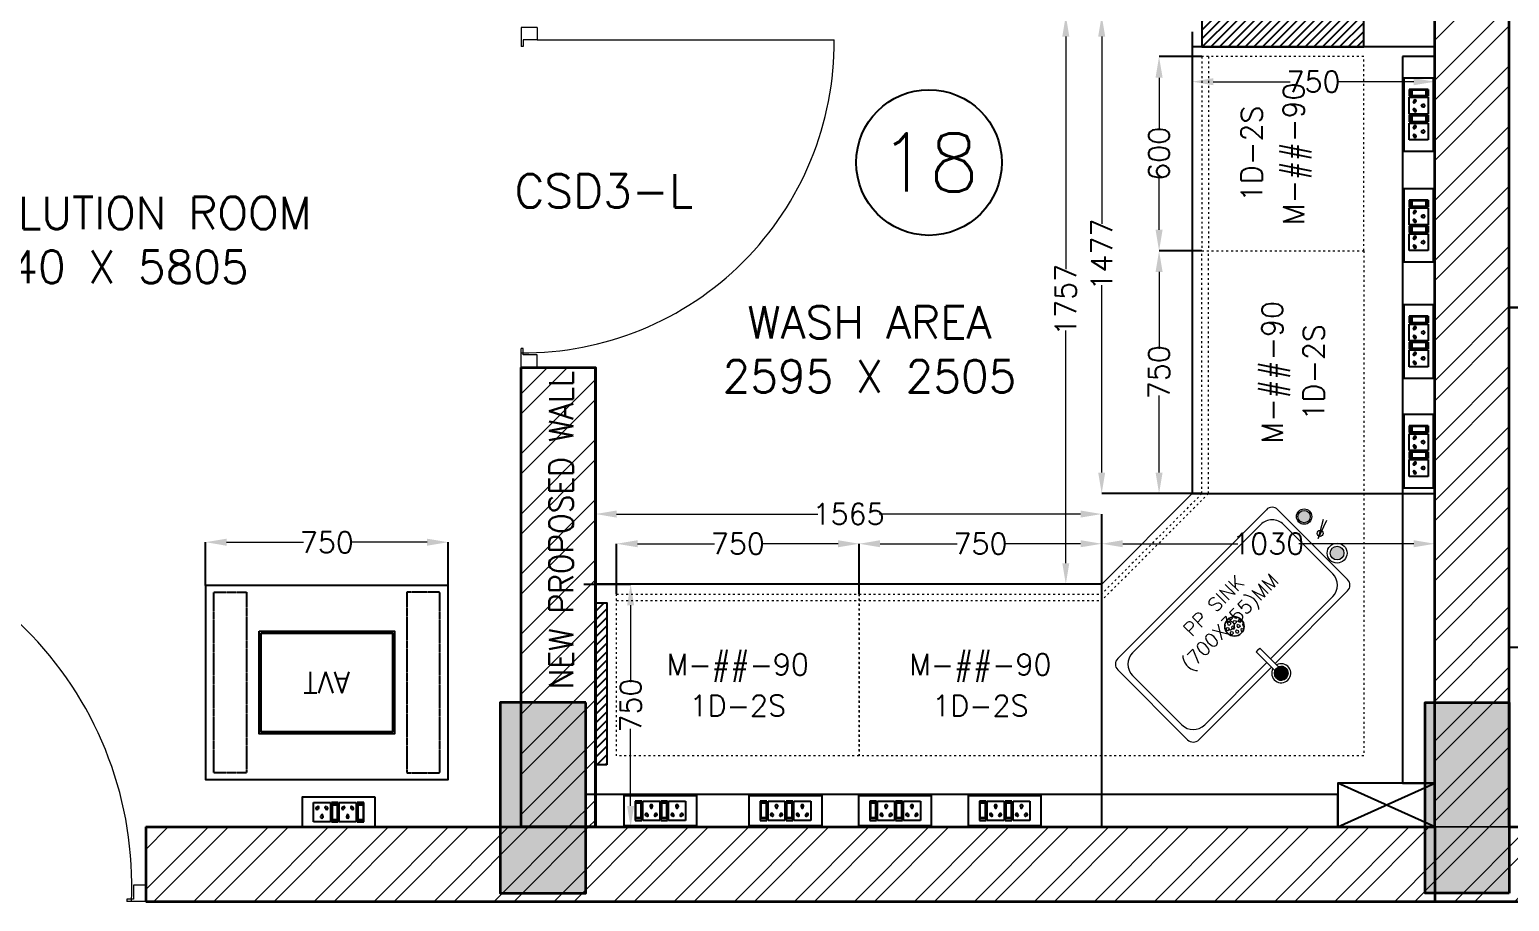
# Model space of a CAD drawing. Extents: x -52083 to 49512, y -145230 to 20224.
# Drawn here: x -31925 to -27350, y 8479 to 11172 of the extents above; entities that cross this region are included whole.
import ezdxf
from ezdxf.enums import TextEntityAlignment as Align

# ---------------------------------------------------------------- set-up
doc = ezdxf.new("R2010")
doc.units = 0
doc.header["$LTSCALE"] = 0.5
doc.header["$MEASUREMENT"] = 0
doc.header["$PDMODE"] = 32
doc.linetypes.add('ACAD_ISO03W100', pattern=[30, 12, -18])
doc.linetypes.add('HIDDEN', pattern=[0.375, 0.25, -0.125])
for name, color, linetype, lineweight in [('1050x2100 Door', 6, 'Continuous', 5), ('1200x2100 Door', 5, 'Continuous', 5), ('COL', 1, 'Continuous', 35), ('DIM', 3, 'Continuous', 5), ('Hatch-1', 8, 'Continuous', 5), ('New Wall', 5, 'Continuous', 35), ('Sa-Block Text', 7, 'Continuous', 18), ('wall-1', 7, 'Continuous', 35)]:
    doc.layers.add(name, color=color, linetype=linetype, lineweight=lineweight)
for name, color, linetype in [('Godrej chairs', 22, 'Continuous'), ('Godrej Furniture', 21, 'Continuous'), ('LABOFAB', 7, 'Continuous'), ('PDF_Text', 5, 'Continuous'), ('SA-6MRP', 1, 'Continuous'), ('SA-6MUP', 223, 'Continuous'), ('SA-FUR', 3, 'Continuous'), ('SA-Granite', 3, 'Continuous')]:
    doc.layers.add(name, color=color, linetype=linetype)
doc.styles.add('RomanS', font='romans.shx')
doc.styles.get("Standard").update_dxf_attribs({"font": 'romans.shx'})
doc.dimstyles.new('Sa-dim', dxfattribs={"dimtxt": 65, "dimasz": 65, "dimexe": 0, "dimexo": 0, "dimtad": 0, "dimdec": 0, "dimdsep": 46, "dimtxsty": 'Standard', "dimcen": 0, "dimclrd": 256, "dimclre": 7, "dimclrt": 1, "dimadec": 0, "dimazin": 0, "dimtfac": 1, "dimtdec": 0, "dimtmove": 0, "dimatfit": 3, "dimfxl": 1, "dimlwd": -1, "dimarcsym": 0})
pattern_1 = [(45, (5394.74, 2e-13), (-92.80777, 92.80777), []), (45, (5456.61, 2e-13), (-92.80777, 92.80777), [])]

# ---------------------------------------------------------------- blocks, each defined once
blk = doc.blocks.new('SD 1200x2100')
at = {"layer": '1200x2100 Door'}
for p, q in [((289771.1, 46661.9), (289771.1, 46711.8)), ((289771.1, 46711.8), (289829.5, 46711.8)), ((289771.1, 46661.9), (289771.1, 46711.8)), ((289829.5, 46705.1), (289829.5, 46711.8)), ((290971.1, 46711.8), (290912.7, 46711.8)), ((290912.7, 46705.1), (290912.7, 46711.8)), ((290971.1, 46661.9), (290971.1, 46711.8)), ((289809.4, 46661.9), (289809.4, 46705.1)), ((289809.4, 46705.1), (289829.5, 46705.1)), ((290932.8, 46705.1), (290912.7, 46705.1)), ((290932.8, 46661.9), (290932.8, 46705.1)), ((289771.1, 46661.9), (289809.4, 46661.9)), ((290971.1, 46661.9), (290932.8, 46661.9)), ((290932.8, 46661.9), (290932.8, 45543.9))]:
    blk.add_line(p, q, dxfattribs=at)
blk.add_arc((290932.8, 46661.9), 1118, 177.4426, 270, dxfattribs=at)
blk = doc.blocks.new('Taskchair')
at = {"layer": 'Godrej chairs', "color": 7, "ltscale": 10}
for p, q in [((-214.6, 220.3), (-214.6, 220.3)), ((-282.4, -81.2), (-266.1, -76)), ((282.4, -81.2), (266.1, -76)), ((-276.2, -100.3), (-266.5, -97.1)), ((276.2, -100.3), (266.5, -97.1)), ((-10, -293.7), (-10, -221.3)), ((10, -293.7), (10, -221.3))]:
    blk.add_line(p, q, dxfattribs=at)
for points in [[(-190.2, 227.7), (-207.2, 251.2), (-174.8, 274.7), (-148.4, 238.3)], [(148.4, 238.3), (174.8, 274.7), (207.2, 251.2), (190.2, 227.7)], [(164.5, 243.5), (164.5, 243.5)], [(180.7, 231.7), (180.7, 231.7)], [(-241.7, 208.3), (-241.7, 208.3)], [(-234.9, 213.3), (-234.9, 213.3)], [(214.6, 220.3), (214.6, 220.3)], [(214.6, 220.3), (214.6, 220.3)], [(214.6, 220.3), (214.6, 220.3)], [(241.7, 208.3), (241.7, 208.3)], [(-218.9, 171.1), (-218.9, 171.1)], [(-218.9, 171.1), (-218.9, 171.1)], [(-195, 179.1), (-195, 179.1)], [(195, 179.1), (195, 179.1)], [(218.9, 171.1), (218.9, 171.1)], [(218.9, 171.1), (218.9, 171.1)], [(218.9, 171.1), (218.9, 171.1)], [(-266.6, -107.7), (-302.9, -119.5), (-315.3, -81.4), (-272.5, -67.5), (-269.4, -77)], [(269.4, -77), (272.5, -67.5), (315.3, -81.4), (302.9, -119.5), (266.6, -107.7)], [(10, -280), (20, -280), (20, -325), (-20, -325), (-20, -280), (-10, -280)]]:
    blk.add_lwpolyline(points, dxfattribs=at)
for points in [[(221.5, 169, 0.261227), (235.8, 165.9, 0.000719), (251.5, 171, 0.414214), (254.3, 192), (241.7, 208.3, 0.143437), (234.9, 213.3, 0.174712), (-234.9, 213.3, 0.143437), (-241.7, 208.3), (-254.3, 192, 0.414214), (-251.5, 171, 0.000719), (-235.8, 165.9, 0.261227), (-221.5, 169, -0.182992), (-195, 179.1), (-209.5, 191.6, -0.217315), (-214.6, 202.9), (-214.6, 220.3)], [(-174.5, 274.2, 0.030798), (-206.8, 250.7)], [(-179.9, 230.6), (-180.7, 231.7, -1), (-164.5, 243.5), (-159, 235.9)], [(179.9, 230.6), (180.7, 231.7, 1), (164.5, 243.5), (159, 235.9)], [(206.8, 250.7, 0.030798), (174.5, 274.2)], [(-231.1, 156.3, -0.28884), (-195, 179.1, -0.051282), (195, 179.1, -0.28884), (231.1, 156.3)], [(196.9, 179, 0.051149), (-195, 179.1)], [(214.6, 220.3), (214.6, 220.3), (214.6, 202.9, -0.217315), (209.5, 191.6), (195, 179.1, -0.161268), (218.9, 171.1), (218.9, 171.1)], [(227, -116.4), (226.8, -124.1, -0.405093), (126.8, -220.9), (-126.8, -220.9, -0.405093), (-226.8, -124.1), (-227, -116.4)]]:
    blk.add_lwpolyline(points, format="xyb", dxfattribs=at)
for points in [[(-259.3, -124.1), (-234.5, -124.1, 0.423389), (-227, -116.3), (-231.1, 159.2, 0.318217), (-236.4, 166.1), (-252.5, 171.2, 0.507849), (-262.2, 164), (-266.8, -116.6, 0.413746)], [(259.3, -124.1), (234.5, -124.1, -0.423389), (227, -116.3), (231.1, 159.2, -0.318217), (236.4, 166.1), (252.5, 171.2, -0.507849), (262.2, 164), (266.8, -116.6, -0.413746)]]:
    blk.add_lwpolyline(points, format="xyb", close=True, dxfattribs=at)
for centre, radius, start, end in [((0, 0), 325, 194.4719, 201.5281), ((-279.3, -90.7), 10, 108, 288), ((279.3, -90.7), 10, 252, 72), ((0, 0), 325, 338.4719, 345.5281), ((0, -293.7), 10, 180, 0), ((0, 0), 325, 266.4719, 273.5281)]:
    blk.add_arc(centre, radius, start, end, dxfattribs=at)
at = {"layer": 'PDF_Text', "insert": (0, 0), "char_height": 65, "width": 310.353, "attachment_point": 5}
blk.add_mtext('{\\C1;TASK CHAIR}', dxfattribs=at)
blk = doc.blocks.new('A$C3AAB5AD5')
at = {"layer": 'Godrej Furniture', "color": 1, "ltscale": 10}
blk.add_lwpolyline([(0, 535.2), (1050, 535.2), (1050, 1135.2), (0, 1135.2)], close=True, dxfattribs=at)
at = {"layer": 'Godrej Furniture', "color": 7, "rotation": 180}
blk.add_blockref('Taskchair', (525, 260.2), dxfattribs=at)
at = {"color": 7, "lineweight": 0, "ltscale": 500, "insert": (520.1, 665.3), "char_height": 50, "attachment_point": 5}
blk.add_mtext_dynamic_manual_height_columns('WKS - 1050 X 600', width=575.671, gutter_width=1, heights=[0], dxfattribs=at)
blk = doc.blocks.new('1050x2100')
at = {"layer": '1050x2100 Door'}
for p, q in [((289971.9, 46661.9), (289971.9, 46711.8)), ((289971.9, 46711.8), (290030.3, 46711.8)), ((289971.9, 46661.9), (289971.9, 46711.8)), ((290030.3, 46705.1), (290030.3, 46711.8)), ((291021.9, 46711.8), (290963.5, 46711.8)), ((290963.5, 46705.1), (290963.5, 46711.8)), ((291021.9, 46661.9), (291021.9, 46711.8)), ((290010.2, 46661.9), (290010.2, 46705.1)), ((290010.2, 46705.1), (290030.3, 46705.1)), ((290983.6, 46705.1), (290963.5, 46705.1)), ((290983.6, 46661.9), (290983.6, 46705.1)), ((289971.9, 46661.9), (290010.2, 46661.9)), ((291021.9, 46661.9), (290983.6, 46661.9)), ((290983.6, 46661.9), (290983.6, 45743.9))]:
    blk.add_line(p, q, dxfattribs=at)
blk.add_arc((290976, 46702.9), 959, 179.4701, 270.4563, dxfattribs=at)
blk = doc.blocks.new('750MM CONER CABINET')
at = {"layer": 'LABOFAB', "color": 96, "lineweight": 13, "true_color": 0x008500}
for p, q in [((-280, 1030), (750, 1030)), ((-280, 1030), (-280, 280)), ((750, 1030), (750, 0)), ((0, 0), (-280, 280)), ((750, 0), (0, 0))]:
    blk.add_line(p, q, dxfattribs=at)
at = {"layer": 'LABOFAB', "color": 230, "linetype": 'ACAD_ISO03W100', "lineweight": 13}
for p, q in [((530, 810), (-280, 810)), ((530, 0), (530, 810)), ((50, 0), (-280, 330)), ((30, 0), (-280, 310))]:
    blk.add_line(p, q, dxfattribs=at)
blk = doc.blocks.new('*D698')
at = {"layer": 'Defpoints', "color": 0, "transparency": 16777216}
for p in [(-28610.5, 9583.7), (-29360.5, 9428.7), (-28610.5, 9428.7)]:
    blk.add_point(p, dxfattribs=at)
at = {"layer": 'DIM', "color": 7, "lineweight": -2, "transparency": 16777216}
for p, q in [((-29360.5, 9428.7), (-29360.5, 9583.7)), ((-28610.5, 9428.7), (-28610.5, 9583.7))]:
    blk.add_line(p, q, dxfattribs=at)
at = {"layer": 'DIM', "transparency": 16777216}
for p, q in [((-29295.5, 9583.7), (-29057.6, 9583.7)), ((-28675.5, 9583.7), (-28913.5, 9583.7))]:
    blk.add_line(p, q, dxfattribs=at)
for points in [[(-29295.5, 9594.6), (-29295.5, 9572.9), (-29360.5, 9583.7)], [(-28675.5, 9594.6), (-28675.5, 9572.9), (-28610.5, 9583.7)]]:
    blk.add_solid(points, dxfattribs=at)
at = {"layer": 'DIM', "color": 1, "transparency": 16777216, "insert": (-28985.5, 9583.7), "char_height": 65, "attachment_point": 5}
blk.add_mtext('750', dxfattribs=at)
blk = doc.blocks.new('*D699')
at = {"layer": 'Defpoints', "color": 0, "transparency": 16777216}
for p in [(-30110.5, 9583.7), (-30110.5, 9428.7), (-29360.5, 9428.7)]:
    blk.add_point(p, dxfattribs=at)
at = {"layer": 'DIM', "color": 7, "lineweight": -2, "transparency": 16777216}
for p, q in [((-30110.5, 9428.7), (-30110.5, 9583.7)), ((-29360.5, 9428.7), (-29360.5, 9583.7))]:
    blk.add_line(p, q, dxfattribs=at)
at = {"layer": 'DIM', "transparency": 16777216}
for p, q in [((-30045.5, 9583.7), (-29807.6, 9583.7)), ((-29425.5, 9583.7), (-29663.5, 9583.7))]:
    blk.add_line(p, q, dxfattribs=at)
for points in [[(-30045.5, 9594.6), (-30045.5, 9572.9), (-30110.5, 9583.7)], [(-29425.5, 9594.6), (-29425.5, 9572.9), (-29360.5, 9583.7)]]:
    blk.add_solid(points, dxfattribs=at)
at = {"layer": 'DIM', "color": 1, "transparency": 16777216, "insert": (-29735.5, 9583.7), "char_height": 65, "attachment_point": 5}
blk.add_mtext('750', dxfattribs=at)
blk = doc.blocks.new('*U118')
at = {"layer": 'SA-FUR', "color": 230, "linetype": 'ACAD_ISO03W100', "lineweight": 13}
blk.add_line((600, 20), (0, 20), dxfattribs=at)
blk.add_lwpolyline([(0, 500), (600, 500), (600, 0), (0, 0)], close=True, dxfattribs=at)
at = {"layer": 'SA-FUR', "color": 7}
for tag, p in [('TAG', (300, 316.2)), ('TAG-2', (300, 185.8))]:
    blk.add_attdef(tag, text='', height=65, rotation=180, dxfattribs=at).set_placement(p, align=Align.CENTER)
blk = doc.blocks.new('*D700')
at = {"layer": 'Defpoints', "color": 0, "transparency": 16777216}
for p in [(-27580.5, 9583.7), (-28610.5, 9458.7), (-27580.5, 9458.7)]:
    blk.add_point(p, dxfattribs=at)
at = {"layer": 'DIM', "color": 7, "lineweight": -2, "transparency": 16777216}
for p, q in [((-28610.5, 9458.7), (-28610.5, 9583.7)), ((-27580.5, 9458.7), (-27580.5, 9583.7))]:
    blk.add_line(p, q, dxfattribs=at)
at = {"layer": 'DIM', "transparency": 16777216}
for p, q in [((-28545.5, 9583.7), (-28190, 9583.7)), ((-27645.5, 9583.7), (-28001, 9583.7))]:
    blk.add_line(p, q, dxfattribs=at)
for points in [[(-28545.5, 9594.6), (-28545.5, 9572.9), (-28610.5, 9583.7)], [(-27645.5, 9594.6), (-27645.5, 9572.9), (-27580.5, 9583.7)]]:
    blk.add_solid(points, dxfattribs=at)
at = {"layer": 'DIM', "color": 1, "transparency": 16777216, "insert": (-28095.5, 9583.7), "char_height": 65, "attachment_point": 5}
blk.add_mtext('1030', dxfattribs=at)
blk = doc.blocks.new('*D701')
at = {"layer": 'Defpoints', "color": 0, "transparency": 16777216}
for p in [(-30175.5, 9675.5), (-30175.5, 9458.7), (-28610.5, 9458.7)]:
    blk.add_point(p, dxfattribs=at)
at = {"layer": 'DIM', "color": 7, "lineweight": -2, "transparency": 16777216}
for p, q in [((-30175.5, 9458.7), (-30175.5, 9675.5)), ((-28610.5, 9458.7), (-28610.5, 9675.5))]:
    blk.add_line(p, q, dxfattribs=at)
at = {"layer": 'DIM', "transparency": 16777216}
for p, q in [((-30110.5, 9675.5), (-29487.9, 9675.5)), ((-28675.5, 9675.5), (-29298.1, 9675.5))]:
    blk.add_line(p, q, dxfattribs=at)
for points in [[(-30110.5, 9686.3), (-30110.5, 9664.6), (-30175.5, 9675.5)], [(-28675.5, 9686.3), (-28675.5, 9664.6), (-28610.5, 9675.5)]]:
    blk.add_solid(points, dxfattribs=at)
at = {"layer": 'DIM', "color": 1, "transparency": 16777216, "insert": (-29393, 9675.5), "char_height": 65, "attachment_point": 5}
blk.add_mtext('1565', dxfattribs=at)
blk = doc.blocks.new('*D702')
at = {"layer": 'Defpoints', "color": 0, "transparency": 16777216}
for p in [(-28433.1, 10488.7), (-28300.5, 10488.7), (-28300.5, 9738.7)]:
    blk.add_point(p, dxfattribs=at)
at = {"layer": 'DIM', "color": 7, "lineweight": -2, "transparency": 16777216}
for p, q in [((-28300.5, 10488.7), (-28433.1, 10488.7)), ((-28300.5, 9738.7), (-28433.1, 9738.7))]:
    blk.add_line(p, q, dxfattribs=at)
at = {"layer": 'DIM', "transparency": 16777216}
for p, q in [((-28433.1, 10423.7), (-28433.1, 10185.8)), ((-28433.1, 9803.7), (-28433.1, 10041.7))]:
    blk.add_line(p, q, dxfattribs=at)
for points in [[(-28443.9, 10423.7), (-28422.2, 10423.7), (-28433.1, 10488.7)], [(-28443.9, 9803.7), (-28422.2, 9803.7), (-28433.1, 9738.7)]]:
    blk.add_solid(points, dxfattribs=at)
at = {"layer": 'DIM', "color": 1, "transparency": 16777216, "insert": (-28433.1, 10113.7), "char_height": 65, "attachment_point": 5, "rotation": 90}
blk.add_mtext('750', dxfattribs=at)
blk = doc.blocks.new('*D703')
at = {"layer": 'Defpoints', "color": 0, "transparency": 16777216}
for p in [(-28433.1, 11088.7), (-28300.5, 11088.7), (-28300.5, 10488.7)]:
    blk.add_point(p, dxfattribs=at)
at = {"layer": 'DIM', "color": 7, "lineweight": -2, "transparency": 16777216}
for p, q in [((-28300.5, 11088.7), (-28433.1, 11088.7)), ((-28300.5, 10488.7), (-28433.1, 10488.7))]:
    blk.add_line(p, q, dxfattribs=at)
at = {"layer": 'DIM', "transparency": 16777216}
for p, q in [((-28433.1, 11023.7), (-28433.1, 10861.2)), ((-28433.1, 10553.7), (-28433.1, 10716.2))]:
    blk.add_line(p, q, dxfattribs=at)
for points in [[(-28443.9, 11023.7), (-28422.2, 11023.7), (-28433.1, 11088.7)], [(-28443.9, 10553.7), (-28422.2, 10553.7), (-28433.1, 10488.7)]]:
    blk.add_solid(points, dxfattribs=at)
at = {"layer": 'DIM', "color": 1, "transparency": 16777216, "insert": (-28433.1, 10788.7), "char_height": 65, "attachment_point": 5, "rotation": 90}
blk.add_mtext('600', dxfattribs=at)
blk = doc.blocks.new('*D704')
at = {"layer": 'Defpoints', "color": 0, "transparency": 16777216}
for p in [(-28610.5, 11215.7), (-28330.5, 11215.7), (-28330.5, 9738.7)]:
    blk.add_point(p, dxfattribs=at)
at = {"layer": 'DIM', "color": 7, "lineweight": -2, "transparency": 16777216}
for p, q in [((-28330.5, 11215.7), (-28610.5, 11215.7)), ((-28330.5, 9738.7), (-28610.5, 9738.7))]:
    blk.add_line(p, q, dxfattribs=at)
at = {"layer": 'DIM', "transparency": 16777216}
for p, q in [((-28610.5, 11150.7), (-28610.5, 10571.9)), ((-28610.5, 9803.7), (-28610.5, 10382.6))]:
    blk.add_line(p, q, dxfattribs=at)
for points in [[(-28621.3, 11150.7), (-28599.7, 11150.7), (-28610.5, 11215.7)], [(-28621.3, 9803.7), (-28599.7, 9803.7), (-28610.5, 9738.7)]]:
    blk.add_solid(points, dxfattribs=at)
at = {"layer": 'DIM', "color": 1, "transparency": 16777216, "insert": (-28610.5, 10477.2), "char_height": 65, "attachment_point": 5, "rotation": 90}
blk.add_mtext('1477', dxfattribs=at)
blk = doc.blocks.new('A$Ca55ee631')
at = {"layer": 'SA-FUR', "color": 1}
for p, q in [((0, 0), (135, 300)), ((0, 300), (135, 0))]:
    blk.add_line(p, q, dxfattribs=at)
blk.add_lwpolyline([(0, 0), (135, 0), (135, 300), (0, 300)], close=True, dxfattribs=at)
blk = doc.blocks.new('*D705')
at = {"layer": 'Defpoints', "color": 0, "transparency": 16777216}
for p in [(-30211.4, 9458.7), (-30066.8, 9458.7), (-30211.4, 8708.7)]:
    blk.add_point(p, dxfattribs=at)
at = {"layer": 'DIM', "color": 7, "lineweight": -2, "transparency": 16777216}
for p, q in [((-30211.4, 9458.7), (-30066.8, 9458.7)), ((-30211.4, 8708.7), (-30066.8, 8708.7))]:
    blk.add_line(p, q, dxfattribs=at)
at = {"layer": 'DIM', "transparency": 16777216}
for p, q in [((-30066.8, 9393.7), (-30066.8, 9155.8)), ((-30066.8, 8773.7), (-30066.8, 9011.7))]:
    blk.add_line(p, q, dxfattribs=at)
for points in [[(-30077.7, 9393.7), (-30056, 9393.7), (-30066.8, 9458.7)], [(-30077.7, 8773.7), (-30056, 8773.7), (-30066.8, 8708.7)]]:
    blk.add_solid(points, dxfattribs=at)
at = {"layer": 'DIM', "color": 1, "transparency": 16777216, "insert": (-30066.8, 9083.7), "char_height": 65, "attachment_point": 5, "rotation": 90}
blk.add_mtext('750', dxfattribs=at)
blk = doc.blocks.new('*D706')
at = {"layer": 'Defpoints', "color": 0, "transparency": 16777216}
for p in [(-28330.5, 11165.7), (-27580.5, 11165.7), (-27580.5, 11011.3)]:
    blk.add_point(p, dxfattribs=at)
at = {"layer": 'DIM', "color": 7, "lineweight": -2, "transparency": 16777216}
for p, q in [((-28330.5, 11165.7), (-28330.5, 11011.3)), ((-27580.5, 11165.7), (-27580.5, 11011.3))]:
    blk.add_line(p, q, dxfattribs=at)
at = {"layer": 'DIM', "transparency": 16777216}
for p, q in [((-28265.5, 11011.3), (-28027.6, 11011.3)), ((-27645.5, 11011.3), (-27883.5, 11011.3))]:
    blk.add_line(p, q, dxfattribs=at)
for points in [[(-28265.5, 11022.1), (-28265.5, 11000.4), (-28330.5, 11011.3)], [(-27645.5, 11022.1), (-27645.5, 11000.4), (-27580.5, 11011.3)]]:
    blk.add_solid(points, dxfattribs=at)
at = {"layer": 'DIM', "color": 1, "transparency": 16777216, "insert": (-27955.5, 11011.3), "char_height": 65, "attachment_point": 5}
blk.add_mtext('750', dxfattribs=at)
blk = doc.blocks.new('*D707')
at = {"layer": 'Defpoints', "color": 0, "transparency": 16777216}
for p in [(-28721.4, 11215.7), (-28683.5, 11215.7), (-28682.2, 9458.7)]:
    blk.add_point(p, dxfattribs=at)
at = {"layer": 'DIM', "color": 7, "lineweight": -2, "transparency": 16777216}
for p, q in [((-28683.5, 11215.7), (-28721.4, 11215.7)), ((-28682.2, 9458.7), (-28721.4, 9458.7))]:
    blk.add_line(p, q, dxfattribs=at)
at = {"layer": 'DIM', "transparency": 16777216}
for p, q in [((-28721.4, 11150.7), (-28721.4, 10431.9)), ((-28721.4, 9523.7), (-28721.4, 10242.6))]:
    blk.add_line(p, q, dxfattribs=at)
for points in [[(-28732.3, 11150.7), (-28710.6, 11150.7), (-28721.4, 11215.7)], [(-28732.3, 9523.7), (-28710.6, 9523.7), (-28721.4, 9458.7)]]:
    blk.add_solid(points, dxfattribs=at)
at = {"layer": 'DIM', "color": 1, "transparency": 16777216, "insert": (-28721.4, 10337.2), "char_height": 65, "attachment_point": 5, "rotation": 90}
blk.add_mtext('1757', dxfattribs=at)
blk = doc.blocks.new('*U130')
for p, q in [((-78.1, 29.8), (-78.1, -29.8)), ((-78.1, 29.8), (-78.1, -29.8)), ((-57.3, 29.8), (-78.1, 29.8)), ((-78.1, 29.8), (-57.3, 29.8)), ((-76.3, 23.3), (-76.3, -23.3)), ((-59.1, 23.3), (-76.3, 23.3)), ((-59.1, -23.3), (-59.1, 23.3)), ((-57.3, -29.8), (-57.3, 29.8)), ((-53.9, 29.8), (-1.7, 29.8)), ((-53.9, -29.8), (-53.9, 29.8)), ((-1.7, 29.8), (-1.7, -29.8)), ((1.7, 29.8), (1.7, -29.8)), ((1.7, 29.8), (1.7, -29.8)), ((22.5, 29.8), (1.7, 29.8)), ((1.7, 29.8), (22.5, 29.8)), ((3.5, 23.3), (3.5, -23.3)), ((20.7, 23.3), (3.5, 23.3)), ((20.7, -23.3), (20.7, 23.3)), ((22.5, -29.8), (22.5, 29.8)), ((25.9, -29.8), (25.9, 29.8)), ((25.9, 29.8), (78.1, 29.8)), ((78.1, 29.8), (78.1, -29.8)), ((-78.1, -29.8), (-57.3, -29.8)), ((-76.3, -21.2), (-59.1, -21.2)), ((-76.3, -23.3), (-59.1, -23.3)), ((-1.7, -29.8), (-53.9, -29.8)), ((1.7, -29.8), (22.5, -29.8)), ((3.5, -21.2), (20.7, -21.2)), ((3.5, -23.3), (20.7, -23.3)), ((78.1, -29.8), (25.9, -29.8))]:
    blk.add_line(p, q)
blk.add_lwpolyline([(-113, -46), (113, -46), (113, 46), (-113, 46)], close=True)
for centre, radius, start, end in [((-27.8, 14.7), 4.06, 307.1584, 232.8416), ((-27.8, 10.6), 2.59, 161.4031, 18.5969), ((52, 14.7), 4.06, 307.1584, 232.8416), ((52, 10.6), 2.59, 161.4031, 18.5969), ((-42.7, -11.6), 3.5, 5.2689, 272.51), ((-39.9, -14), 2.82, 202.6838, 75.0951), ((-15.7, -14), 2.82, 104.9049, 337.3162), ((-12.9, -11.6), 3.5, 267.49, 174.7311), ((37.1, -11.6), 3.5, 5.2689, 272.51), ((39.9, -14), 2.82, 202.6838, 75.0951), ((64.1, -14), 2.82, 104.9049, 337.3162), ((66.9, -11.6), 3.5, 267.49, 174.7311)]:
    blk.add_arc(centre, radius, start, end)
at = {"layer": 'Sa-Block Text', "flags": 1}
for tag, p in [('PROJECTNAME', (14.8, 619.1)), ('FLOOR', (14.8, 529.6)), ('LABNAME', (14.8, 420.1)), ('ITEMNO:', (14.8, 322.8))]:
    blk.add_attdef(tag, text='', height=65, dxfattribs=at).set_placement(p, align=Align.MIDDLE_CENTER)
at = {"layer": 'Sa-Block Text'}
blk.add_attdef('CATALOGUE', text='', height=65, dxfattribs=at).set_placement((14.8, 173.9), align=Align.MIDDLE_CENTER)
blk = doc.blocks.new('*U133')
at = {"ltscale": 300}
for p, q in [((-78.1, 29.8), (-78.1, -29.8)), ((-78.1, 29.8), (-78.1, -29.8)), ((-57.3, 29.8), (-78.1, 29.8)), ((-78.1, 29.8), (-57.3, 29.8)), ((-76.3, 23.3), (-76.3, -23.3)), ((-59.1, 23.3), (-76.3, 23.3)), ((-59.1, -23.3), (-59.1, 23.3)), ((-57.3, -29.8), (-57.3, 29.8)), ((-53.9, 29.8), (-1.7, 29.8)), ((-53.9, -29.8), (-53.9, 29.8)), ((-1.7, 29.8), (-1.7, -29.8)), ((1.7, 29.8), (1.7, -29.8)), ((1.7, 29.8), (1.7, -29.8)), ((22.5, 29.8), (1.7, 29.8)), ((1.7, 29.8), (22.5, 29.8)), ((3.5, 23.3), (3.5, -23.3)), ((20.7, 23.3), (3.5, 23.3)), ((20.7, -23.3), (20.7, 23.3)), ((22.5, -29.8), (22.5, 29.8)), ((25.9, -29.8), (25.9, 29.8)), ((25.9, 29.8), (78.1, 29.8)), ((78.1, 29.8), (78.1, -29.8)), ((-78.1, -29.8), (-57.3, -29.8)), ((-76.3, -21.2), (-59.1, -21.2)), ((-76.3, -23.3), (-59.1, -23.3)), ((-1.7, -29.8), (-53.9, -29.8)), ((1.7, -29.8), (22.5, -29.8)), ((3.5, -21.2), (20.7, -21.2)), ((3.5, -23.3), (20.7, -23.3)), ((78.1, -29.8), (25.9, -29.8))]:
    blk.add_line(p, q, dxfattribs=at)
blk.add_lwpolyline([(-113, -46), (113, -46), (113, 46), (-113, 46)], close=True, dxfattribs=at)
for centre, radius, start, end in [((-27.8, 14.7), 4.06, 307.1584, 232.8416), ((-27.8, 10.6), 2.59, 161.4031, 18.5969), ((52, 14.7), 4.06, 307.1584, 232.8416), ((52, 10.6), 2.59, 161.4031, 18.5969), ((-42.7, -11.6), 3.5, 5.2689, 272.51), ((-39.9, -14), 2.82, 202.6838, 75.0951), ((-15.7, -14), 2.82, 104.9049, 337.3162), ((-12.9, -11.6), 3.5, 267.49, 174.7311), ((37.1, -11.6), 3.5, 5.2689, 272.51), ((39.9, -14), 2.82, 202.6838, 75.0951), ((64.1, -14), 2.82, 104.9049, 337.3162), ((66.9, -11.6), 3.5, 267.49, 174.7311)]:
    blk.add_arc(centre, radius, start, end, dxfattribs=at)
at = {"layer": 'Sa-Block Text', "flags": 1}
for tag, p in [('PROJECTNAME', (102.4, 776)), ('FLOOR', (102.4, 686.5)), ('LABNAME', (102.4, 577)), ('ITEMNO:', (102.4, 479.7))]:
    blk.add_attdef(tag, text='', height=65, dxfattribs=at).set_placement(p, align=Align.MIDDLE_CENTER)
at = {"layer": 'Sa-Block Text'}
blk.add_attdef('CATALOGUE', text='', height=65, dxfattribs=at).set_placement((102.4, 360.5), align=Align.MIDDLE_CENTER)
blk = doc.blocks.new('*U94')
at = {"layer": 'SA-FUR', "color": 230, "linetype": 'ACAD_ISO03W100', "lineweight": 13}
blk.add_line((750, 20), (0, 20), dxfattribs=at)
blk.add_lwpolyline([(0, 500), (750, 500), (750, 0), (0, 0)], close=True, dxfattribs=at)
at = {"layer": 'SA-FUR', "color": 7}
for tag, p in [('TAG-2', (375, 377.6)), ('TAG', (375, 250))]:
    blk.add_attdef(tag, text='', height=65, rotation=180, dxfattribs=at).set_placement(p, align=Align.CENTER)
blk = doc.blocks.new('A$C054a1436')
at = {"color": 1}
blk.add_circle((225, 225), 225, dxfattribs=at)
blk.add_attdef('T1', text='', height=180).set_placement((225, 225), align=Align.MIDDLE_CENTER)
blk = doc.blocks.new('750 X 600 AVT')
at = {"color": 30, "linetype": 'HIDDEN'}
for points in [[(127, 20.4), (127, 579.6), (25.4, 579.6), (25.4, 20.4)], [(623, 20.4), (623, 579.6), (724.6, 579.6), (724.6, 20.4)]]:
    blk.add_lwpolyline(points, close=True, dxfattribs=at)
at = {"color": 30}
for points in [[(584.4, 141.1), (165.6, 141.1), (165.6, 458.9), (584.4, 458.9)], [(578.1, 147.4), (171.9, 147.4), (171.9, 452.6), (578.1, 452.6)]]:
    blk.add_lwpolyline(points, close=True, dxfattribs=at)
at = {"layer": 'SA-Granite', "color": 30}
blk.add_lwpolyline([(0, 0), (750, 0), (750, 600), (0, 600)], close=True, dxfattribs=at)
at = {"insert": (375, 300), "char_height": 65, "width": 175.432, "attachment_point": 5}
blk.add_mtext('{\\C7;AVT}', dxfattribs=at)
blk = doc.blocks.new('*D708')
at = {"layer": 'Defpoints', "color": 0, "transparency": 16777216}
for p in [(-31381.2, 9588.5), (-31381.2, 9455), (-30631.2, 9455)]:
    blk.add_point(p, dxfattribs=at)
at = {"layer": 'DIM', "color": 7, "lineweight": -2, "transparency": 16777216}
for p, q in [((-31381.2, 9455), (-31381.2, 9588.5)), ((-30631.2, 9455), (-30631.2, 9588.5))]:
    blk.add_line(p, q, dxfattribs=at)
at = {"layer": 'DIM', "transparency": 16777216}
for p, q in [((-31316.2, 9588.5), (-31078.2, 9588.5)), ((-30696.2, 9588.5), (-30934.1, 9588.5))]:
    blk.add_line(p, q, dxfattribs=at)
for points in [[(-31316.2, 9599.3), (-31316.2, 9577.6), (-31381.2, 9588.5)], [(-30696.2, 9599.3), (-30696.2, 9577.6), (-30631.2, 9588.5)]]:
    blk.add_solid(points, dxfattribs=at)
at = {"layer": 'DIM', "color": 1, "transparency": 16777216, "insert": (-31006.2, 9588.5), "char_height": 65, "attachment_point": 5}
blk.add_mtext('750', dxfattribs=at)
blk = doc.blocks.new('PP SINK-700X355')
at = {"linetype": 'ByBlock', "lineweight": 5, "ltscale": 10}
blk.add_hatch(color=3, dxfattribs=at).paths.add_polyline_path([(-21.4, 389.9, 1), (21.4, 389.9, 1)])
at = {"linetype": 'ByBlock', "lineweight": 5}
h = blk.add_hatch(dxfattribs=at)
h.set_pattern_fill('HEX', color=3, scale=40, style=0)
h.set_pattern_definition([(1e-09, (-34097.917, -448425.806), (-2e-10, 8.66025404), [5, -10]), (120, (-34097.917, -448425.806), (-7.5, -4.33012702), [5, -10]), (60, (-34092.917, -448425.806), (-7.5, 4.33012702), [5, -10])])
h.paths.add_polyline_path([(-30, 185.2, 1), (30, 185.2, 1)])
at = {"color": 3, "linetype": 'ByBlock', "lineweight": 5, "ltscale": 10}
for p, q in [((-8.1, 287.6), (-8.1, 370.1)), ((8.1, 287.6), (8.1, 370.1)), ((0, 287.6), (-8.1, 287.6)), ((0, 287.6), (8.1, 287.6))]:
    blk.add_line(p, q, dxfattribs=at)
at = {"color": 3, "linetype": 'ByBlock', "lineweight": 5}
for p, q in [((-350, 330), (-350, 25)), ((-8.1, 355), (-325, 355)), ((-8.1, 335), (-280, 335)), ((325, 355), (8.1, 355)), ((280, 335), (8.1, 335)), ((350, 25), (350, 330)), ((-330, 285), (-330, 70)), ((330, 70), (330, 285)), ((325, 0), (-325, 0)), ((280, 20), (-280, 20))]:
    blk.add_line(p, q, dxfattribs=at)
at = {"color": 3, "linetype": 'ByBlock', "lineweight": 5, "ltscale": 10}
blk.add_circle((0, 389.9), 21.4, dxfattribs=at)
at = {"color": 3, "linetype": 'ByBlock', "lineweight": 5}
blk.add_circle((0, 185.2), 30, dxfattribs=at)
at = {"color": 3, "linetype": 'ByBlock', "lineweight": 5, "ltscale": 10}
for radius, start, end in [(29.4, 285.896, 254.104), (21.4, 292.1607, 247.8393)]:
    blk.add_arc((0, 389.9), radius, start, end, dxfattribs=at)
at = {"color": 3, "linetype": 'ByBlock', "lineweight": 5}
for centre, radius, start, end in [((-325, 330), 25, 90, 180), ((-280, 285), 50, 90, 180), ((280, 285), 50, 0, 90), ((325, 330), 25, 0, 90), ((0, 185.2), 30, 0, 180), ((0, 185.2), 30, 180, 0), ((-280, 70), 50, 180, 270), ((280, 70), 50, 270, 0), ((-325, 25), 25, 180, 270), ((325, 25), 25, 270, 0)]:
    blk.add_arc(centre, radius, start, end, dxfattribs=at)

msp = doc.modelspace()

# ---------------------------------------------------------------- hatches: boundary and pattern name
at = {"layer": 'COL'}
h = msp.add_hatch(color=256, dxfattribs=at)
h.dxf.hatch_style = 1
h.paths.add_polyline_path([(-30205.5, 9093.7), (-30470.5, 9093.7), (-30470.5, 8503.7), (-30205.5, 8503.7)])
h = msp.add_hatch(color=256, dxfattribs=at)
h.dxf.hatch_style = 1
h.paths.add_polyline_path([(-27350.5, 9093.7), (-27610.5, 9093.7), (-27610.5, 8503.7), (-27350.5, 8503.7)])
at = {"layer": 'Hatch-1'}
h = msp.add_hatch(dxfattribs=at)
h.set_pattern_fill('ANSI32,_O', color=256, scale=350)
h.set_pattern_definition(pattern_1)
h.paths.add_polyline_path([(-27580.5, 14513.7), (-27350.5, 14513.7), (-27350.5, 8708.7), (-27580.5, 8708.7)])
h = msp.add_hatch(dxfattribs=at)
h.set_pattern_fill('ANSI32,_O', color=256, scale=350)
h.set_pattern_definition(pattern_1)
h.paths.add_polyline_path([(-30405.5, 10128.7), (-30175.5, 10128.7), (-30175.5, 8708.7), (-30405.5, 8708.7)])
h = msp.add_hatch(dxfattribs=at)
h.set_pattern_fill('ANSI32,_O', color=256, scale=350)
h.set_pattern_definition(pattern_1)
h.paths.add_polyline_path([(-31565.5, 8708.7), (-27580.5, 8708.7), (-27580.5, 8478.7), (-31565.5, 8478.7)])
h = msp.add_hatch(dxfattribs=at)
h.set_pattern_fill('ANSI32,_O', color=256, scale=350)
h.set_pattern_definition(pattern_1)
h.paths.add_polyline_path([(-27580.5, 8478.7), (-25747.5, 8478.7), (-25747.5, 8708.7), (-27580.5, 8708.7)])
at = {"layer": 'LABOFAB', "lineweight": 13, "ltscale": 0.1}
h = msp.add_hatch(dxfattribs=at)
h.set_pattern_fill('HEX', color=5, scale=0.4, angle=381.7955)
h.set_pattern_definition([(291.7958572, (-280029.3733, 379229.7525), (2.042453537, 0.81675183), [1.27, -2.54]), (51.7958572, (-280029.3733, 379229.7525), (-1.728554602, 1.360440734), [1.27, -2.54]), (351.7958572, (-280028.9017, 379228.5732), (0.313898935, 2.177192564), [1.27, -2.54])])
h.paths.add_polyline_path([(-27890.6, 9574.5, 1), (-27874.9, 9535.2, 1)])
h.paths.add_polyline_path([(-27977.5, 9649.8, 0.490237), (-27969.2, 9678.8), (-28003.5, 9665.1, 0.490237)])
h.paths.add_polyline_path([(-27969.2, 9678.8, 0.342069), (-27991.7, 9685.3, 0.342069), (-28003.5, 9665.1)])
at = {"layer": 'SA-FUR'}
h = msp.add_hatch(dxfattribs=at)
h.set_pattern_fill('ANSI31', color=6, scale=150)
h.set_pattern_definition([(45, (5394.74, 2e-13), (-13.258252, 13.258252), [])])
h.paths.add_polyline_path([(-28300.5, 11118.7), (-27800.5, 11118.7), (-27800.5, 11215.7), (-28300.5, 11215.7)])
at = {"layer": 'SA-FUR', "transparency": 33554687}
h = msp.add_hatch(dxfattribs=at)
h.set_pattern_fill('ANSI31', color=6, scale=150)
h.set_pattern_definition([(45, (-231248.135, 68.939), (-13.2582521, 13.2582521), [])])
h.paths.add_polyline_path([(-30140.5, 8901), (-30175.5, 8901), (-30175.5, 9401), (-30140.5, 9401)])

# ---------------------------------------------------------------- linework, layer by layer
at = {"color": 7, "elevation": 2637.8}
msp.add_lwpolyline([(-28300.5, 11118.7), (-27800.5, 11118.7), (-27800.5, 11215.7), (-28300.5, 11215.7)], close=True, dxfattribs=at)
at = {"color": 1, "elevation": 2637.8}
for points in [[(-27680.5, 11088.7), (-27680.5, 8843.7), (-27580.5, 8843.7), (-27580.5, 11088.7)], [(-30205.5, 8708.7), (-27880.5, 8708.7), (-27880.5, 8808.7), (-30205.5, 8808.7)]]:
    msp.add_lwpolyline(points, close=True, dxfattribs=at)
at = {"layer": 'COL', "elevation": 2637.8}
for points in [[(-30205.5, 9093.7), (-30470.5, 9093.7), (-30470.5, 8503.7), (-30205.5, 8503.7)], [(-27350.5, 8503.7), (-27610.5, 8503.7), (-27610.5, 9093.7), (-27350.5, 9093.7)]]:
    msp.add_lwpolyline(points, close=True, dxfattribs=at)
at = {"layer": 'Hatch-1', "elevation": 2637.8}
for points in [[(-27580.5, 14513.7), (-27350.5, 14513.7), (-27350.5, 8708.7), (-27580.5, 8708.7)], [(-31565.5, 8708.7), (-27580.5, 8708.7), (-27580.5, 8478.7), (-31565.5, 8478.7)], [(-31565.5, 8708.7), (-27580.5, 8708.7), (-27580.5, 8478.7), (-31565.5, 8478.7)], [(-27580.5, 8708.7), (-25747.5, 8708.7), (-25747.5, 8478.7), (-27580.5, 8478.7)], [(-27580.5, 8708.7), (-25747.5, 8708.7), (-25747.5, 8478.7), (-27580.5, 8478.7)], [(-27580.5, 8478.7), (-25747.5, 8478.7), (-25747.5, 8708.7), (-27580.5, 8708.7)]]:
    msp.add_lwpolyline(points, close=True, dxfattribs=at)
at = {"layer": 'LABOFAB', "color": 5, "lineweight": 13, "elevation": 2637.8}
msp.add_lwpolyline([(-27925.6, 9659), (-27941.2, 9600), (-27914.8, 9656.4)], dxfattribs=at)
at = {"layer": 'LABOFAB', "color": 5, "lineweight": 13}
for centre, radius in [((-27984.6, 9667.5, 2637.8), 23.7), ((-27984.6, 9667.5, 2637.8), 19.1), ((-27935.1, 9615.7, 2637.8), 9.38), ((-27935.1, 9615.7, 2637.8), 9.38), ((-27882.7, 9554.8, 2637.8), 30.7), ((-27882.7, 9554.8, 2637.8), 21.2)]:
    msp.add_circle(centre, radius, dxfattribs=at)
at = {"layer": 'New Wall'}
msp.add_line((-30405.5, 8708.7, 2637.8), (-30405.5, 10128.7, 2637.8), dxfattribs=at)
at = {"layer": 'New Wall', "elevation": 2637.8}
msp.add_lwpolyline([(-30405.5, 10128.7), (-30175.5, 10128.7), (-30175.5, 8708.7), (-30405.5, 8708.7)], close=True, dxfattribs=at)
msp.add_lwpolyline([(-30405.5, 10128.7), (-30175.5, 10128.7), (-30175.5, 8708.7), (-30405.5, 8708.7)], close=True, dxfattribs=at)
at = {"layer": 'SA-FUR', "elevation": 2637.8}
for points in [[(-28330.5, 9738.7), (-27580.5, 9738.7), (-27580.5, 11118.7), (-28330.5, 11118.7)], [(-28610.5, 9458.7), (-30175.5, 9458.7), (-30175.5, 8708.7), (-28610.5, 8708.7)]]:
    msp.add_lwpolyline(points, close=True, dxfattribs=at)
at = {"layer": 'SA-FUR', "color": 7, "elevation": 2637.8}
for points in [[(-30631.2, 9455), (-31381.2, 9455), (-31381.2, 8855), (-30631.2, 8855)], [(-30140.5, 8901), (-30175.5, 8901), (-30175.5, 9401), (-30140.5, 9401)]]:
    msp.add_lwpolyline(points, close=True, dxfattribs=at)
at = {"layer": 'wall-1'}
for p, q in [((-27580.5, 8708.7, 2637.8), (-27580.5, 14513.7, 2637.8)), ((-27350.5, 8708.7, 2637.8), (-27350.5, 14513.7, 2637.8)), ((-30405.5, 10128.7, 2637.8), (-30175.5, 10128.7, 2637.8)), ((-30175.5, 8708.7, 2637.8), (-30175.5, 10128.7, 2637.8)), ((-31565.5, 8708.7, 2637.8), (-27580.5, 8708.7, 2637.8)), ((-31565.5, 8708.7, 2637.8), (-31565.5, 8478.7, 2637.8)), ((-27580.5, 8708.7, 2637.8), (-27580.5, 8708.7, 2637.8)), ((-27580.5, 8708.7, 2637.8), (-27580.5, 8478.7, 2637.8)), ((-27580.5, 8708.7, 2637.8), (-27580.5, 8478.7, 2637.8)), ((-27350.5, 8708.7, 2637.8), (-25747.5, 8708.7, 2637.8)), ((-31565.5, 8478.7, 2637.8), (-27580.5, 8478.7, 2637.8)), ((-27580.5, 8478.7, 2637.8), (-25747.5, 8478.7, 2637.8))]:
    msp.add_line(p, q, dxfattribs=at)

# ---------------------------------------------------------------- block references
at = {"color": 7, "lineweight": 0, "ltscale": 500, "rotation": 90}
for p in [(-26215.3, 10313.7, 2637.8), (-26215.3, 9263.7, 2637.8)]:
    msp.add_blockref('A$C3AAB5AD5', p, dxfattribs=at)
ref = msp.add_blockref('A$C054a1436', (-29369.4, 10536.6, 2637.8))
ref.add_attrib('T1', '18', dxfattribs={"color": 1, "height": 180}).set_placement((-29144.4, 10761.6, 2637.8), align=Align.MIDDLE_CENTER)
at = {"color": 1, "xscale": -1, "rotation": 180}
msp.add_blockref('750MM CONER CABINET', (-28330.5, 9738.7, 2637.8), dxfattribs=at)
at = {"color": 4, "rotation": 225.0003468530249}
msp.add_blockref('PP SINK-700X355', (-28331, 9459.2, 2637.8), dxfattribs=at)
at = {"layer": '1050x2100 Door', "rotation": 90}
msp.add_blockref('1050x2100', (16306.3, -279843.2, 2637.8), dxfattribs=at)
at = {"layer": '1200x2100 Door', "rotation": 180}
msp.add_blockref('SD 1200x2100', (258205.6, 55190.5, 2637.8), dxfattribs=at)
at = {"layer": 'SA-6MRP', "color": 7}
for p, rotation in [((-27630.5, 10909.3, 2637.8), 270), ((-27630.5, 10208.6, 2637.8), 270), ((-27630.5, 9869.9, 2637.8), 270), ((-30969.3, 8754.7, 2637.8), 180)]:
    msp.add_blockref('*U133', p, dxfattribs=dict(at, rotation=rotation))
for p in [(-29975.2, 8758.7, 2637.8), (-29249.2, 8758.7, 2637.8), (-28910.5, 8758.7, 2637.8)]:
    msp.add_blockref('*U133', p, dxfattribs=at)
at = {"layer": 'SA-6MUP', "color": 7, "rotation": 270}
msp.add_blockref('*U130', (-27630.5, 10567.4, 2637.8), dxfattribs=at)
at = {"layer": 'SA-6MUP', "color": 7}
msp.add_blockref('*U130', (-29588, 8758.7, 2637.8), dxfattribs=at)
at = {"layer": 'SA-FUR'}
ref = msp.add_blockref('*U118', (-28300.5, 10488.7, 2637.8), dxfattribs=dict(at, xscale=-1, rotation=270))
ref.add_attrib('TAG', 'M-##-90', dxfattribs={"color": 7, "height": 65, "rotation": 90}).set_placement((-27984.3, 10788.7, 2637.8), align=Align.CENTER)
ref.add_attrib('TAG-2', '1D-2S', dxfattribs={"color": 7, "height": 65, "rotation": 90}).set_placement((-28114.7, 10788.7, 2637.8), align=Align.CENTER)
for p, rotation in [((-28300.5, 10488.7, 2637.8), 270), ((-29360.5, 9428.1, 2637.8), 180), ((-28610.5, 9428.1, 2637.8), 180)]:
    msp.add_blockref('*U94', p, dxfattribs=dict(at, rotation=rotation)).add_auto_attribs({'TAG': 'M-##-90', 'TAG-2': '1D-2S'})
at = {"layer": 'SA-FUR', "color": 1, "rotation": 90}
msp.add_blockref('A$Ca55ee631', (-27580.5, 8708.7, 2637.8), dxfattribs=at)
at = {"layer": 'SA-Granite', "rotation": 180}
msp.add_blockref('750 X 600 AVT', (-30631.2, 9455, 2637.8), dxfattribs=at)

# ---------------------------------------------------------------- texts
at = {"layer": '1050x2100 Door', "color": 0, "style": 'RomanS'}
msp.add_text('CSD3-L', height=103.23, dxfattribs=at).set_placement((-30426.1, 10622.3, 2637.8))
at = {"layer": 'LABOFAB', "color": 4, "lineweight": 13, "insert": (-28234.1, 9362.3, 2637.8), "char_height": 42.5, "width": 560, "attachment_point": 5, "rotation": 45}
msp.add_mtext('{\\C256;PP SINK\\P(700X355)MM}', dxfattribs=at)
at = {"layer": 'PDF_Text', "char_height": 100, "width": 2110.371, "attachment_point": 5, "style": 'RomanS'}
for s, insert in [('DISSOLUTION ROOM\\P{\\C0;2640 X 5805}', (-31701.9, 10522.6, 2637.8)), ('WASH AREA\\P{\\C0;2595 X 2505}', (-29328.4, 10184.7, 2637.8))]:
    msp.add_mtext(s, dxfattribs=dict(at, insert=insert))
at = {"layer": 'PDF_Text', "insert": (-30281.6, 9625.8, 2637.8), "char_height": 75, "width": 1139.412, "attachment_point": 5, "rotation": 90, "style": 'RomanS'}
msp.add_mtext('{\\W0.9;NEW PROPOSED WALL}', dxfattribs=at)

# ---------------------------------------------------------------- dimensions: what is measured, and where the dimension line sits
at = {"layer": 'DIM', "color": 7}
for base, p1, p2, angle, picture, middle in [((-28721.4, 11215.7, 2637.8), (-28682.2, 9458.7, 2637.8), (-28683.5, 11215.7, 2637.8), 90, '*D707', (-28721.4, 10337.2, 2637.8)), ((-28610.5, 11215.7, 2637.8), (-28330.5, 9738.7, 2637.8), (-28330.5, 11215.7, 2637.8), 90, '*D704', (-28610.5, 10477.2, 2637.8)), ((-28433.1, 11088.7, 2637.8), (-28300.5, 10488.7, 2637.8), (-28300.5, 11088.7, 2637.8), 90, '*D703', (-28433.1, 10788.7, 2637.8)), ((-28433.1, 10488.7, 2637.8), (-28300.5, 9738.7, 2637.8), (-28300.5, 10488.7, 2637.8), 90, '*D702', (-28433.1, 10113.7, 2637.8)), ((-31381.2, 9588.5, 2637.8), (-30631.2, 9455, 2637.8), (-31381.2, 9455, 2637.8), 180, '*D708', (-31006.2, 9588.5, 2637.8)), ((-30066.8, 9458.7, 2637.8), (-30211.4, 8708.7, 2637.8), (-30211.4, 9458.7, 2637.8), 90, '*D705', (-30066.8, 9083.7, 2637.8))]:
    dim = msp.add_linear_dim(base=base, p1=p1, p2=p2, angle=angle, dimstyle='Sa-dim', dxfattribs=at)
    dim.commit()
    dim.dimension.update_dxf_attribs({"geometry": picture, "text_midpoint": middle})
for base, p1, p2, picture, middle in [((-27580.5, 11011.3, 2637.8), (-28330.5, 11165.7, 2637.8), (-27580.5, 11165.7, 2637.8), '*D706', (-27955.5, 11011.3, 2637.8)), ((-30175.5, 9675.5, 2637.8), (-28610.5, 9458.7, 2637.8), (-30175.5, 9458.7, 2637.8), '*D701', (-29393, 9675.5, 2637.8)), ((-30110.5, 9583.7, 2637.8), (-29360.5, 9428.7, 2637.8), (-30110.5, 9428.7, 2637.8), '*D699', (-29735.5, 9583.7, 2637.8)), ((-28610.5, 9583.7, 2637.8), (-29360.5, 9428.7, 2637.8), (-28610.5, 9428.7, 2637.8), '*D698', (-28985.5, 9583.7, 2637.8)), ((-27580.5, 9583.7, 2637.8), (-28610.5, 9458.7, 2637.8), (-27580.5, 9458.7, 2637.8), '*D700', (-28095.5, 9583.7, 2637.8))]:
    dim = msp.add_linear_dim(base=base, p1=p1, p2=p2, dimstyle='Sa-dim', dxfattribs=at)
    dim.commit()
    dim.dimension.update_dxf_attribs({"geometry": picture, "text_midpoint": middle})

doc.saveas('drawing.dxf')
